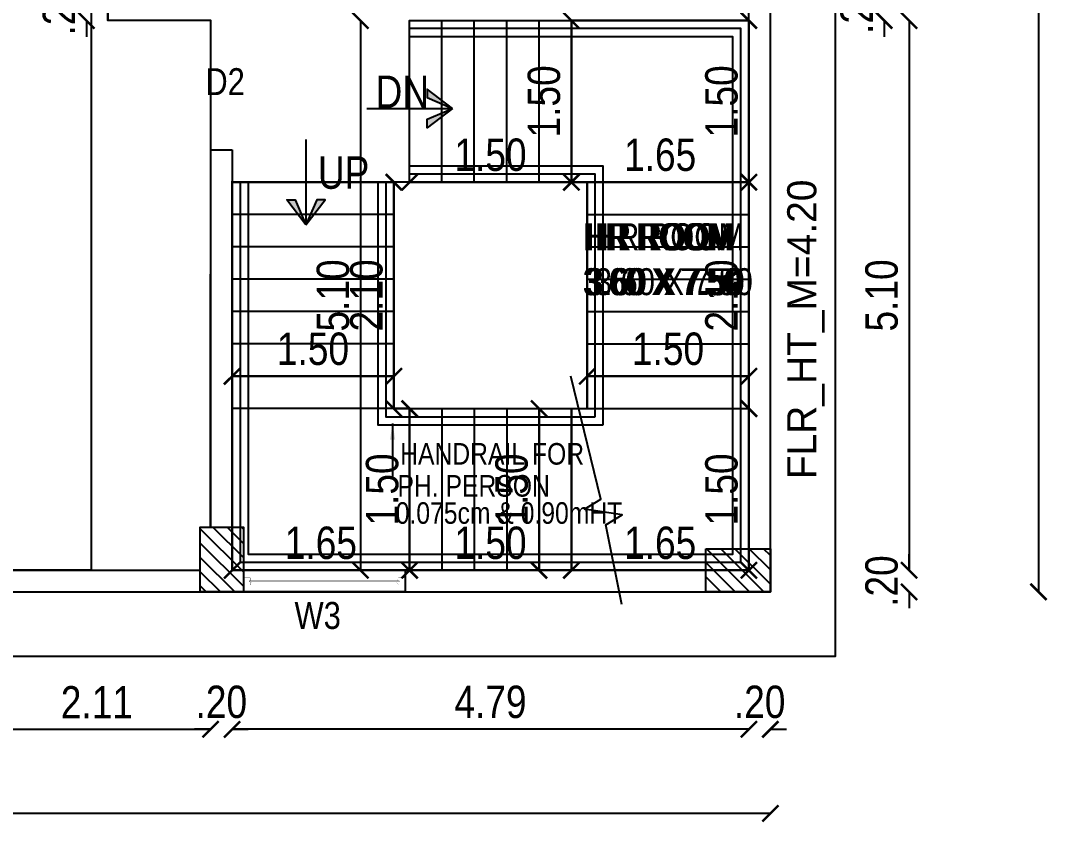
# Model space of a CAD drawing. Header units: metres. Extents: x 385023 to 385532, y 1408468 to 1408621.
# Drawn here: x 385383.45 to 385392.98, y 1408560.22 to 1408567.66 of the extents above; entities that cross this region are included whole.
import ezdxf
from ezdxf.enums import TextEntityAlignment as Align

# ---------------------------------------------------------------- set-up
doc = ezdxf.new("R2010")
doc.units = ezdxf.units.M
doc.header["$MEASUREMENT"] = 0
for name, color, linetype in [('0 @ 1 (2)', 7, 'Continuous'), ('BLK_1_FLR_1_AC_ROOM_2', 7, 'Continuous'), ('BLK_1_FLR_1_BLT_UP_AREA', 7, 'Continuous'), ('BLK_1_FLR_1_CARPET_AREA', 7, 'Continuous'), ('BLK_1_FLR_1_STAIR_3', 7, 'Continuous'), ('BLK_1_FLR_1_STAIR_3_FLIGHT_1', 7, 'Continuous'), ('BLK_1_FLR_1_STAIR_3_FLIGHT_2', 7, 'Continuous'), ('BLK_1_FLR_1_STAIR_3_FLIGHT_3', 7, 'Continuous'), ('BLK_1_FLR_1_STAIR_3_FLIGHT_4', 7, 'Continuous'), ('BLK_1_FLR_1_STAIR_3_LANDING_1', 7, 'Continuous'), ('BLK_1_FLR_1_STAIR_3_LANDING_2', 7, 'Continuous'), ('BLK_1_FLR_1_STAIR_3_LANDING_3', 7, 'Continuous'), ('S-COLUMN', 6, 'Continuous'), ('S-COLUMN HATCH', 8, 'Continuous')]:
    doc.layers.add(name, color=color, linetype=linetype)
doc.layers.add('BLK_1_FLR_1_ROOF_AREA', color=7, linetype='Continuous', lineweight=25)
doc.styles.add('CEN-GOT', font='ARIALN.TTF')
doc.styles.add('DE', font='romai___.ttf', dxfattribs={"height": 1.75})
doc.styles.add('RIA-AP', font='ARIALN.TTF')
doc.dimstyles.new('RIA-AP', dxfattribs={"dimtxt": 0.3, "dimasz": 0.15, "dimexe": 0, "dimexo": 1, "dimgap": 0.1, "dimtad": 1, "dimzin": 4, "dimdsep": 46, "dimtxsty": 'RIA-AP', "dimblk": 'ARCHTICK', "dimcen": 0.09, "dimse1": 1, "dimse2": 1, "dimclrd": 8, "dimclre": 8, "dimclrt": 4, "dimazin": 0, "dimtfac": 1, "dimtix": 1, "dimtofl": 0, "dimtmove": 2, "dimatfit": 3, "dimfxl": 0, "dimtolj": 1, "dimtzin": 0, "dimarcsym": 0})
pattern_1 = [(135, (375052.11474, 1409514.67969), (-0.06629126074, -0.06629126074), [])]

# ---------------------------------------------------------------- blocks, each defined once
blk = doc.blocks.new('grid')
at = {"layer": 'S-COLUMN HATCH'}
h = blk.add_hatch(dxfattribs=at)
h.set_pattern_fill('ANSI31', color=256, scale=0.75, angle=90, style=0)
h.set_pattern_definition(pattern_1)
h.paths.add_polyline_path([(391823.7657, 1408532.2535), (391823.7657, 1408531.6535), (391824.1657, 1408531.6535), (391824.1657, 1408532.2535)])
h = blk.add_hatch(dxfattribs=at)
h.set_pattern_fill('ANSI31', color=256, scale=0.75, angle=90, style=0)
h.set_pattern_definition(pattern_1)
h.paths.add_polyline_path([(391828.4529, 1408532.0535), (391828.4529, 1408531.6535), (391829.0529, 1408531.6535), (391829.0529, 1408532.0535)])
at = {"layer": 'S-COLUMN', "ltscale": 5}
for points in [[(391823.7657, 1408532.2535), (391824.1657, 1408532.2535), (391824.1657, 1408531.6535), (391823.7657, 1408531.6535)], [(391828.4529, 1408532.0535), (391829.0529, 1408532.0535), (391829.0529, 1408531.6535), (391828.4529, 1408531.6535)]]:
    blk.add_lwpolyline(points, close=True, dxfattribs=at)
blk = doc.blocks.new('A$C5708106A')
at = {"lineweight": -2}
h = blk.add_hatch(color=256, dxfattribs=at)
h.dxf.hatch_style = 1
h.paths.add_polyline_path([(-0.4565, 0.1007), (-0.4565, 0.1787), (-0.6905, 0)])
h.paths.add_polyline_path([(-0.6905, 0), (-0.4565, -0.1787), (-0.4565, -0.1007)])
for points in [[(-0.6905, 0), (-0.4565, 0.1787), (-0.4565, 0.1007), (-0.6905, 0)], [(0.102, 0), (-0.6905, 0)], [(-0.6905, 0), (-0.4565, -0.1787), (-0.4565, -0.1007), (-0.6905, 0)]]:
    blk.add_lwpolyline(points, dxfattribs=at)
blk = doc.blocks.new('_ArchTick')
at = {"color": 0, "linetype": 'ByBlock', "const_width": 0.15}
blk.add_lwpolyline([(-0.5, -0.5), (0.5, 0.5)], dxfattribs=at)
blk = doc.blocks.new('*D294')
at = {"color": 8, "lineweight": -2}
for p, q in [((385391.4633, 1408567.8922), (385391.4633, 1408568.0422)), ((385391.4633, 1408567.6622), (385391.4633, 1408567.5122))]:
    blk.add_line(p, q, dxfattribs=at)
at = {"layer": 'Defpoints', "color": 0}
for p in [(385390.1766, 1408567.8922), (385390.4066, 1408567.6622, -191.871), (385391.4633, 1408567.6622)]:
    blk.add_point(p, dxfattribs=at)
at = {"color": 8, "lineweight": -2, "xscale": 0.15, "yscale": 0.15, "zscale": 0.15}
for p, rotation in [((385391.4633, 1408567.8922), 270), ((385391.4633, 1408567.6622), 90)]:
    blk.add_blockref('_ArchTick', p, dxfattribs=dict(at, rotation=rotation))
at = {"color": 4, "insert": (385391.2101, 1408567.7772), "char_height": 0.3, "attachment_point": 5, "rotation": 90, "style": 'RIA-AP'}
blk.add_mtext('\\A1;.23', dxfattribs=at)
blk = doc.blocks.new('*D295')
at = {"color": 8, "lineweight": -2}
blk.add_line((385386.6061, 1408567.6622), (385386.6061, 1408562.5622), dxfattribs=at)
at = {"layer": 'Defpoints', "color": 0}
for p in [(385390.4066, 1408567.6622, -191.871), (385385.1213, 1408562.5622), (385386.6061, 1408562.5622)]:
    blk.add_point(p, dxfattribs=at)
at = {"color": 8, "lineweight": -2, "xscale": 0.15, "yscale": 0.15, "zscale": 0.15}
for p, rotation in [((385386.6061, 1408567.6622), 90), ((385386.6061, 1408562.5622), 270)]:
    blk.add_blockref('_ArchTick', p, dxfattribs=dict(at, rotation=rotation))
at = {"color": 4, "insert": (385386.353, 1408565.1122), "char_height": 0.3, "attachment_point": 5, "rotation": 90, "style": 'RIA-AP'}
blk.add_mtext('\\A1;5.10', dxfattribs=at)
blk = doc.blocks.new('*D296')
at = {"color": 8, "lineweight": -2}
for p, q in [((385391.6933, 1408562.5622), (385391.6933, 1408562.7122)), ((385391.6933, 1408562.3623), (385391.6933, 1408562.2123))]:
    blk.add_line(p, q, dxfattribs=at)
at = {"layer": 'Defpoints', "color": 0}
for p in [(385385.1213, 1408562.5622), (385390.4075, 1408562.3623), (385391.6933, 1408562.3623)]:
    blk.add_point(p, dxfattribs=at)
at = {"color": 8, "lineweight": -2, "xscale": 0.15, "yscale": 0.15, "zscale": 0.15}
for p, rotation in [((385391.6933, 1408562.5622), 270), ((385391.6933, 1408562.3623), 90)]:
    blk.add_blockref('_ArchTick', p, dxfattribs=dict(at, rotation=rotation))
at = {"color": 4, "insert": (385391.4401, 1408562.4623), "char_height": 0.3, "attachment_point": 5, "rotation": 90, "style": 'RIA-AP'}
blk.add_mtext('\\A1;.20', dxfattribs=at)
blk = doc.blocks.new('*D297')
at = {"color": 8, "lineweight": -2}
for p, q in [((385390.2085, 1408561.0873), (385390.0585, 1408561.0873)), ((385390.4075, 1408561.0873), (385390.5575, 1408561.0873))]:
    blk.add_line(p, q, dxfattribs=at)
at = {"layer": 'Defpoints', "color": 0}
for p in [(385390.2085, 1408562.5622), (385390.4075, 1408562.3623), (385390.2085, 1408561.0873)]:
    blk.add_point(p, dxfattribs=at)
at = {"color": 8, "lineweight": -2, "xscale": 0.15, "yscale": 0.15, "zscale": 0.15}
blk.add_blockref('_ArchTick', (385390.2085, 1408561.0873), dxfattribs=at)
at = {"color": 8, "lineweight": -2, "xscale": 0.15, "yscale": 0.15, "zscale": 0.15, "rotation": 180}
blk.add_blockref('_ArchTick', (385390.4075, 1408561.0873), dxfattribs=at)
at = {"color": 4, "insert": (385390.308, 1408561.3404), "char_height": 0.3, "attachment_point": 5, "style": 'RIA-AP'}
blk.add_mtext('\\A1;.20', dxfattribs=at)
blk = doc.blocks.new('*D298')
at = {"color": 8, "lineweight": -2}
blk.add_line((385390.2085, 1408561.0873), (385385.4166, 1408561.0873), dxfattribs=at)
at = {"layer": 'Defpoints', "color": 0}
for p in [(385385.4166, 1408562.9622), (385390.2085, 1408562.5622), (385385.4166, 1408561.0873)]:
    blk.add_point(p, dxfattribs=at)
at = {"color": 8, "lineweight": -2, "xscale": 0.15, "yscale": 0.15, "zscale": 0.15, "rotation": 180}
blk.add_blockref('_ArchTick', (385385.4166, 1408561.0873), dxfattribs=at)
at = {"color": 8, "lineweight": -2, "xscale": 0.15, "yscale": 0.15, "zscale": 0.15}
blk.add_blockref('_ArchTick', (385390.2085, 1408561.0873), dxfattribs=at)
at = {"color": 4, "insert": (385387.8125, 1408561.3404), "char_height": 0.3, "attachment_point": 5, "style": 'RIA-AP'}
blk.add_mtext('\\A1;4.79', dxfattribs=at)
blk = doc.blocks.new('*D299')
at = {"color": 8, "lineweight": -2}
for p, q in [((385385.2166, 1408561.0873), (385385.0666, 1408561.0873)), ((385385.4166, 1408561.0873), (385385.5666, 1408561.0873))]:
    blk.add_line(p, q, dxfattribs=at)
at = {"layer": 'Defpoints', "color": 0}
for p in [(385385.2166, 1408562.9622), (385385.4166, 1408562.9622), (385385.2166, 1408561.0873)]:
    blk.add_point(p, dxfattribs=at)
at = {"color": 8, "lineweight": -2, "xscale": 0.15, "yscale": 0.15, "zscale": 0.15}
blk.add_blockref('_ArchTick', (385385.2166, 1408561.0873), dxfattribs=at)
at = {"color": 8, "lineweight": -2, "xscale": 0.15, "yscale": 0.15, "zscale": 0.15, "rotation": 180}
blk.add_blockref('_ArchTick', (385385.4166, 1408561.0873), dxfattribs=at)
at = {"color": 4, "insert": (385385.3166, 1408561.3404), "char_height": 0.3, "attachment_point": 5, "style": 'RIA-AP'}
blk.add_mtext('\\A1;.20', dxfattribs=at)
blk = doc.blocks.new('*D403')
at = {"color": 8, "lineweight": -2}
blk.add_line((385392.8937, 1408608.7622), (385392.8937, 1408562.3623), dxfattribs=at)
at = {"layer": 'Defpoints', "color": 0}
for p in [(385390.4075, 1408608.7622), (385390.4075, 1408562.3623), (385392.8937, 1408562.3623)]:
    blk.add_point(p, dxfattribs=at)
at = {"color": 8, "lineweight": -2, "xscale": 0.15, "yscale": 0.15, "zscale": 0.15}
for p, rotation in [((385392.8937, 1408608.7622), 90), ((385392.8937, 1408562.3623), 270)]:
    blk.add_blockref('_ArchTick', p, dxfattribs=dict(at, rotation=rotation))
at = {"color": 4, "insert": (385392.6405, 1408585.5623), "char_height": 0.3, "attachment_point": 5, "rotation": 90, "style": 'RIA-AP'}
blk.add_mtext('\\A1;46.40', dxfattribs=at)
blk = doc.blocks.new('*D404')
at = {"color": 8, "lineweight": -2}
blk.add_line((385390.4075, 1408560.3062), (385310.9085, 1408560.3062), dxfattribs=at)
at = {"layer": 'Defpoints', "color": 0}
for p in [(385310.9085, 1408562.3623), (385390.4075, 1408562.3623), (385310.9085, 1408560.3062)]:
    blk.add_point(p, dxfattribs=at)
at = {"color": 8, "lineweight": -2, "xscale": 0.15, "yscale": 0.15, "zscale": 0.15, "rotation": 180}
blk.add_blockref('_ArchTick', (385310.9085, 1408560.3062), dxfattribs=at)
at = {"color": 8, "lineweight": -2, "xscale": 0.15, "yscale": 0.15, "zscale": 0.15}
blk.add_blockref('_ArchTick', (385390.4075, 1408560.3062), dxfattribs=at)
at = {"color": 4, "insert": (385350.658, 1408560.5594), "char_height": 0.3, "attachment_point": 5, "style": 'RIA-AP'}
blk.add_mtext('\\A1;79.50', dxfattribs=at)
blk = doc.blocks.new('*D486')
at = {"color": 8, "lineweight": -2}
blk.add_line((385383.1088, 1408561.0873), (385385.2166, 1408561.0873), dxfattribs=at)
at = {"layer": 'Defpoints', "color": 0}
for p in [(385383.1088, 1408562.9622), (385385.2166, 1408562.5622), (385385.2166, 1408561.0873)]:
    blk.add_point(p, dxfattribs=at)
at = {"color": 8, "lineweight": -2, "xscale": 0.15, "yscale": 0.15, "zscale": 0.15, "rotation": 180}
blk.add_blockref('_ArchTick', (385383.1088, 1408561.0873), dxfattribs=at)
at = {"color": 8, "lineweight": -2, "xscale": 0.15, "yscale": 0.15, "zscale": 0.15}
blk.add_blockref('_ArchTick', (385385.2166, 1408561.0873), dxfattribs=at)
at = {"color": 4, "insert": (385384.1627, 1408561.3379), "char_height": 0.3, "attachment_point": 5, "style": 'RIA-AP'}
blk.add_mtext('\\A1;2.11', dxfattribs=at)
blk = doc.blocks.new('*D503')
at = {"color": 8, "lineweight": -2}
for p, q in [((385384.0663, 1408567.8622), (385384.0663, 1408568.0122)), ((385384.0663, 1408567.6622), (385384.0663, 1408567.5122))]:
    blk.add_line(p, q, dxfattribs=at)
at = {"layer": 'Defpoints', "color": 0}
for p in [(385384.4657, 1408567.8622), (385384.0663, 1408567.6622), (385384.2657, 1408567.6622)]:
    blk.add_point(p, dxfattribs=at)
at = {"color": 8, "lineweight": -2, "xscale": 0.15, "yscale": 0.15, "zscale": 0.15}
for p, rotation in [((385384.0663, 1408567.8622), 270), ((385384.0663, 1408567.6622), 90)]:
    blk.add_blockref('_ArchTick', p, dxfattribs=dict(at, rotation=rotation))
at = {"color": 4, "insert": (385383.8131, 1408567.7622), "char_height": 0.3, "attachment_point": 5, "rotation": 90, "style": 'RIA-AP'}
blk.add_mtext('\\A1;.20', dxfattribs=at)
blk = doc.blocks.new('*D514')
at = {"color": 8, "lineweight": -2}
blk.add_line((385391.6933, 1408567.6622), (385391.6933, 1408562.5622), dxfattribs=at)
at = {"layer": 'Defpoints', "color": 0}
for p in [(385390.4066, 1408567.6622, -191.871), (385390.2085, 1408562.5622), (385391.6933, 1408562.5622)]:
    blk.add_point(p, dxfattribs=at)
at = {"color": 8, "lineweight": -2, "xscale": 0.15, "yscale": 0.15, "zscale": 0.15}
for p, rotation in [((385391.6933, 1408567.6622), 90), ((385391.6933, 1408562.5622), 270)]:
    blk.add_blockref('_ArchTick', p, dxfattribs=dict(at, rotation=rotation))
at = {"color": 4, "insert": (385391.4401, 1408565.1122), "char_height": 0.3, "attachment_point": 5, "rotation": 90, "style": 'RIA-AP'}
blk.add_mtext('\\A1;5.10', dxfattribs=at)
blk = doc.blocks.new('*D731')
at = {"layer": 'BLK_1_FLR_1_STAIR_3_FLIGHT_1', "color": 8, "lineweight": -2}
blk.add_line((385386.9166, 1408564.0622), (385386.9166, 1408566.1622), dxfattribs=at)
at = {"layer": 'Defpoints', "color": 0}
for p in [(385385.4166, 1408566.1622), (385386.9166, 1408566.1622), (385385.4166, 1408564.0622)]:
    blk.add_point(p, dxfattribs=at)
at = {"layer": 'BLK_1_FLR_1_STAIR_3_FLIGHT_1', "color": 8, "lineweight": -2, "xscale": 0.15, "yscale": 0.15, "zscale": 0.15}
for p, rotation in [((385386.9166, 1408566.1622), 90), ((385386.9166, 1408564.0622), 270)]:
    blk.add_blockref('_ArchTick', p, dxfattribs=dict(at, rotation=rotation))
at = {"layer": 'BLK_1_FLR_1_STAIR_3_FLIGHT_1', "color": 0, "insert": (385386.6634, 1408565.1122), "char_height": 0.3, "attachment_point": 5, "rotation": 90, "style": 'RIA-AP'}
blk.add_mtext('\\A1;2.10', dxfattribs=at)
blk = doc.blocks.new('*D716')
at = {"layer": 'BLK_1_FLR_1_STAIR_3_FLIGHT_1', "color": 8, "lineweight": -2}
blk.add_line((385385.4166, 1408564.3622), (385386.9166, 1408564.3622), dxfattribs=at)
at = {"layer": 'Defpoints', "color": 0}
for p in [(385385.4166, 1408564.3622), (385386.9166, 1408564.3622), (385386.9166, 1408564.3622)]:
    blk.add_point(p, dxfattribs=at)
at = {"layer": 'BLK_1_FLR_1_STAIR_3_FLIGHT_1', "color": 8, "lineweight": -2, "xscale": 0.15, "yscale": 0.15, "zscale": 0.15, "rotation": 180}
blk.add_blockref('_ArchTick', (385385.4166, 1408564.3622), dxfattribs=at)
at = {"layer": 'BLK_1_FLR_1_STAIR_3_FLIGHT_1', "color": 8, "lineweight": -2, "xscale": 0.15, "yscale": 0.15, "zscale": 0.15}
blk.add_blockref('_ArchTick', (385386.9166, 1408564.3622), dxfattribs=at)
at = {"layer": 'BLK_1_FLR_1_STAIR_3_FLIGHT_1', "color": 0, "insert": (385386.1666, 1408564.6154), "char_height": 0.3, "attachment_point": 5, "style": 'RIA-AP'}
blk.add_mtext('\\A1;1.50', dxfattribs=at)
blk = doc.blocks.new('*D732')
at = {"layer": 'BLK_1_FLR_1_STAIR_3_LANDING_1', "color": 8, "lineweight": -2}
blk.add_line((385387.0625, 1408562.5622), (385387.0625, 1408564.0622), dxfattribs=at)
at = {"layer": 'Defpoints', "color": 0}
for p in [(385385.4166, 1408564.0622), (385387.0625, 1408564.0622), (385385.4166, 1408562.5622)]:
    blk.add_point(p, dxfattribs=at)
at = {"layer": 'BLK_1_FLR_1_STAIR_3_LANDING_1', "color": 8, "lineweight": -2, "xscale": 0.15, "yscale": 0.15, "zscale": 0.15}
for p, rotation in [((385387.0625, 1408564.0622), 90), ((385387.0625, 1408562.5622), 270)]:
    blk.add_blockref('_ArchTick', p, dxfattribs=dict(at, rotation=rotation))
at = {"layer": 'BLK_1_FLR_1_STAIR_3_LANDING_1', "color": 0, "insert": (385386.8094, 1408563.3122), "char_height": 0.3, "attachment_point": 5, "rotation": 90, "style": 'RIA-AP'}
blk.add_mtext('\\A1;1.50', dxfattribs=at)
blk = doc.blocks.new('*D733')
at = {"layer": 'BLK_1_FLR_1_STAIR_3_LANDING_1', "color": 8, "lineweight": -2}
blk.add_line((385385.4166, 1408562.5622), (385387.0625, 1408562.5622), dxfattribs=at)
at = {"layer": 'Defpoints', "color": 0}
for p in [(385385.4166, 1408562.5622), (385387.0625, 1408562.5622), (385387.0625, 1408562.5622)]:
    blk.add_point(p, dxfattribs=at)
at = {"layer": 'BLK_1_FLR_1_STAIR_3_LANDING_1', "color": 8, "lineweight": -2, "xscale": 0.15, "yscale": 0.15, "zscale": 0.15, "rotation": 180}
blk.add_blockref('_ArchTick', (385385.4166, 1408562.5622), dxfattribs=at)
at = {"layer": 'BLK_1_FLR_1_STAIR_3_LANDING_1', "color": 8, "lineweight": -2, "xscale": 0.15, "yscale": 0.15, "zscale": 0.15}
blk.add_blockref('_ArchTick', (385387.0625, 1408562.5622), dxfattribs=at)
at = {"layer": 'BLK_1_FLR_1_STAIR_3_LANDING_1', "color": 0, "insert": (385386.2396, 1408562.8154), "char_height": 0.3, "attachment_point": 5, "style": 'RIA-AP'}
blk.add_mtext('\\A1;1.65', dxfattribs=at)
blk = doc.blocks.new('*D734')
at = {"layer": 'BLK_1_FLR_1_STAIR_3_FLIGHT_2', "color": 8, "lineweight": -2}
blk.add_line((385388.5625, 1408562.5622), (385387.0625, 1408562.5622), dxfattribs=at)
at = {"layer": 'Defpoints', "color": 0}
for p in [(385387.0625, 1408564.0622), (385388.5625, 1408564.0622), (385387.0625, 1408562.5622)]:
    blk.add_point(p, dxfattribs=at)
at = {"layer": 'BLK_1_FLR_1_STAIR_3_FLIGHT_2', "color": 8, "lineweight": -2, "xscale": 0.15, "yscale": 0.15, "zscale": 0.15, "rotation": 180}
blk.add_blockref('_ArchTick', (385387.0625, 1408562.5622), dxfattribs=at)
at = {"layer": 'BLK_1_FLR_1_STAIR_3_FLIGHT_2', "color": 8, "lineweight": -2, "xscale": 0.15, "yscale": 0.15, "zscale": 0.15}
blk.add_blockref('_ArchTick', (385388.5625, 1408562.5622), dxfattribs=at)
at = {"layer": 'BLK_1_FLR_1_STAIR_3_FLIGHT_2', "color": 0, "insert": (385387.8125, 1408562.8154), "char_height": 0.3, "attachment_point": 5, "style": 'RIA-AP'}
blk.add_mtext('\\A1;1.50', dxfattribs=at)
blk = doc.blocks.new('*D717')
at = {"layer": 'BLK_1_FLR_1_STAIR_3_FLIGHT_2', "color": 8, "lineweight": -2}
blk.add_line((385388.2625, 1408562.5622), (385388.2625, 1408564.0622), dxfattribs=at)
at = {"layer": 'Defpoints', "color": 0}
for p in [(385388.2625, 1408564.0622), (385388.2625, 1408564.0622), (385388.2625, 1408562.5622)]:
    blk.add_point(p, dxfattribs=at)
at = {"layer": 'BLK_1_FLR_1_STAIR_3_FLIGHT_2', "color": 8, "lineweight": -2, "xscale": 0.15, "yscale": 0.15, "zscale": 0.15}
for p, rotation in [((385388.2625, 1408564.0622), 90), ((385388.2625, 1408562.5622), 270)]:
    blk.add_blockref('_ArchTick', p, dxfattribs=dict(at, rotation=rotation))
at = {"layer": 'BLK_1_FLR_1_STAIR_3_FLIGHT_2', "color": 0, "insert": (385388.0094, 1408563.3122), "char_height": 0.3, "attachment_point": 5, "rotation": 90, "style": 'RIA-AP'}
blk.add_mtext('\\A1;1.50', dxfattribs=at)
blk = doc.blocks.new('*D735')
at = {"layer": 'BLK_1_FLR_1_STAIR_3_LANDING_2', "color": 8, "lineweight": -2}
blk.add_line((385390.2085, 1408562.5622), (385388.5625, 1408562.5622), dxfattribs=at)
at = {"layer": 'Defpoints', "color": 0}
for p in [(385388.5625, 1408562.5622), (385388.5625, 1408562.5622), (385390.2085, 1408562.5622)]:
    blk.add_point(p, dxfattribs=at)
at = {"layer": 'BLK_1_FLR_1_STAIR_3_LANDING_2', "color": 8, "lineweight": -2, "xscale": 0.15, "yscale": 0.15, "zscale": 0.15, "rotation": 180}
blk.add_blockref('_ArchTick', (385388.5625, 1408562.5622), dxfattribs=at)
at = {"layer": 'BLK_1_FLR_1_STAIR_3_LANDING_2', "color": 8, "lineweight": -2, "xscale": 0.15, "yscale": 0.15, "zscale": 0.15}
blk.add_blockref('_ArchTick', (385390.2085, 1408562.5622), dxfattribs=at)
at = {"layer": 'BLK_1_FLR_1_STAIR_3_LANDING_2', "color": 0, "insert": (385389.3855, 1408562.8154), "char_height": 0.3, "attachment_point": 5, "style": 'RIA-AP'}
blk.add_mtext('\\A1;1.65', dxfattribs=at)
blk = doc.blocks.new('*D736')
at = {"layer": 'BLK_1_FLR_1_STAIR_3_LANDING_2', "color": 8, "lineweight": -2}
blk.add_line((385390.2085, 1408562.5622), (385390.2085, 1408564.0622), dxfattribs=at)
at = {"layer": 'Defpoints', "color": 0}
for p in [(385390.2085, 1408564.0622), (385390.2085, 1408564.0622), (385390.2085, 1408562.5622)]:
    blk.add_point(p, dxfattribs=at)
at = {"layer": 'BLK_1_FLR_1_STAIR_3_LANDING_2', "color": 8, "lineweight": -2, "xscale": 0.15, "yscale": 0.15, "zscale": 0.15}
for p, rotation in [((385390.2085, 1408564.0622), 90), ((385390.2085, 1408562.5622), 270)]:
    blk.add_blockref('_ArchTick', p, dxfattribs=dict(at, rotation=rotation))
at = {"layer": 'BLK_1_FLR_1_STAIR_3_LANDING_2', "color": 0, "insert": (385389.9553, 1408563.3122), "char_height": 0.3, "attachment_point": 5, "rotation": 90, "style": 'RIA-AP'}
blk.add_mtext('\\A1;1.50', dxfattribs=at)
blk = doc.blocks.new('*D718')
at = {"layer": 'BLK_1_FLR_1_STAIR_3_FLIGHT_3', "color": 8, "lineweight": -2}
blk.add_line((385390.2085, 1408564.3622), (385388.7085, 1408564.3622), dxfattribs=at)
at = {"layer": 'Defpoints', "color": 0}
for p in [(385388.7085, 1408564.3622), (385388.7085, 1408564.3622), (385390.2085, 1408564.3622)]:
    blk.add_point(p, dxfattribs=at)
at = {"layer": 'BLK_1_FLR_1_STAIR_3_FLIGHT_3', "color": 8, "lineweight": -2, "xscale": 0.15, "yscale": 0.15, "zscale": 0.15, "rotation": 180}
blk.add_blockref('_ArchTick', (385388.7085, 1408564.3622), dxfattribs=at)
at = {"layer": 'BLK_1_FLR_1_STAIR_3_FLIGHT_3', "color": 8, "lineweight": -2, "xscale": 0.15, "yscale": 0.15, "zscale": 0.15}
blk.add_blockref('_ArchTick', (385390.2085, 1408564.3622), dxfattribs=at)
at = {"layer": 'BLK_1_FLR_1_STAIR_3_FLIGHT_3', "color": 0, "insert": (385389.4585, 1408564.6154), "char_height": 0.3, "attachment_point": 5, "style": 'RIA-AP'}
blk.add_mtext('\\A1;1.50', dxfattribs=at)
blk = doc.blocks.new('*D737')
at = {"layer": 'BLK_1_FLR_1_STAIR_3_FLIGHT_3', "color": 8, "lineweight": -2}
blk.add_line((385390.2085, 1408564.0622), (385390.2085, 1408566.1622), dxfattribs=at)
at = {"layer": 'Defpoints', "color": 0}
for p in [(385390.2085, 1408566.1622), (385390.2085, 1408566.1622), (385390.2085, 1408564.0622)]:
    blk.add_point(p, dxfattribs=at)
at = {"layer": 'BLK_1_FLR_1_STAIR_3_FLIGHT_3', "color": 8, "lineweight": -2, "xscale": 0.15, "yscale": 0.15, "zscale": 0.15}
for p, rotation in [((385390.2085, 1408566.1622), 90), ((385390.2085, 1408564.0622), 270)]:
    blk.add_blockref('_ArchTick', p, dxfattribs=dict(at, rotation=rotation))
at = {"layer": 'BLK_1_FLR_1_STAIR_3_FLIGHT_3', "color": 0, "insert": (385389.9553, 1408565.1122), "char_height": 0.3, "attachment_point": 5, "rotation": 90, "style": 'RIA-AP'}
blk.add_mtext('\\A1;2.10', dxfattribs=at)
blk = doc.blocks.new('*D738')
at = {"layer": 'BLK_1_FLR_1_STAIR_3_LANDING_3', "color": 8, "lineweight": -2}
blk.add_line((385390.2085, 1408566.1622), (385388.5625, 1408566.1622), dxfattribs=at)
at = {"layer": 'Defpoints', "color": 0}
for p in [(385388.5625, 1408566.1622), (385388.5625, 1408566.1622), (385390.2085, 1408566.1622)]:
    blk.add_point(p, dxfattribs=at)
at = {"layer": 'BLK_1_FLR_1_STAIR_3_LANDING_3', "color": 8, "lineweight": -2, "xscale": 0.15, "yscale": 0.15, "zscale": 0.15, "rotation": 180}
blk.add_blockref('_ArchTick', (385388.5625, 1408566.1622), dxfattribs=at)
at = {"layer": 'BLK_1_FLR_1_STAIR_3_LANDING_3', "color": 8, "lineweight": -2, "xscale": 0.15, "yscale": 0.15, "zscale": 0.15}
blk.add_blockref('_ArchTick', (385390.2085, 1408566.1622), dxfattribs=at)
at = {"layer": 'BLK_1_FLR_1_STAIR_3_LANDING_3', "color": 0, "insert": (385389.3855, 1408566.4154), "char_height": 0.3, "attachment_point": 5, "style": 'RIA-AP'}
blk.add_mtext('\\A1;1.65', dxfattribs=at)
blk = doc.blocks.new('*D739')
at = {"layer": 'BLK_1_FLR_1_STAIR_3_LANDING_3', "color": 8, "lineweight": -2}
blk.add_line((385390.2085, 1408567.6622), (385390.2085, 1408566.1622), dxfattribs=at)
at = {"layer": 'Defpoints', "color": 0}
for p in [(385390.2085, 1408567.6622), (385390.2085, 1408566.1622), (385390.2085, 1408566.1622)]:
    blk.add_point(p, dxfattribs=at)
at = {"layer": 'BLK_1_FLR_1_STAIR_3_LANDING_3', "color": 8, "lineweight": -2, "xscale": 0.15, "yscale": 0.15, "zscale": 0.15}
for p, rotation in [((385390.2085, 1408567.6622), 90), ((385390.2085, 1408566.1622), 270)]:
    blk.add_blockref('_ArchTick', p, dxfattribs=dict(at, rotation=rotation))
at = {"layer": 'BLK_1_FLR_1_STAIR_3_LANDING_3', "color": 0, "insert": (385389.9553, 1408566.9122), "char_height": 0.3, "attachment_point": 5, "rotation": 90, "style": 'RIA-AP'}
blk.add_mtext('\\A1;1.50', dxfattribs=at)
blk = doc.blocks.new('*D740')
at = {"layer": 'BLK_1_FLR_1_STAIR_3_FLIGHT_4', "color": 8, "lineweight": -2}
blk.add_line((385387.0625, 1408566.1622), (385388.5625, 1408566.1622), dxfattribs=at)
at = {"layer": 'Defpoints', "color": 0}
for p in [(385387.0625, 1408566.1622), (385388.5625, 1408566.1622), (385388.5625, 1408566.1622)]:
    blk.add_point(p, dxfattribs=at)
at = {"layer": 'BLK_1_FLR_1_STAIR_3_FLIGHT_4', "color": 8, "lineweight": -2, "xscale": 0.15, "yscale": 0.15, "zscale": 0.15, "rotation": 180}
blk.add_blockref('_ArchTick', (385387.0625, 1408566.1622), dxfattribs=at)
at = {"layer": 'BLK_1_FLR_1_STAIR_3_FLIGHT_4', "color": 8, "lineweight": -2, "xscale": 0.15, "yscale": 0.15, "zscale": 0.15}
blk.add_blockref('_ArchTick', (385388.5625, 1408566.1622), dxfattribs=at)
at = {"layer": 'BLK_1_FLR_1_STAIR_3_FLIGHT_4', "color": 0, "insert": (385387.8125, 1408566.4154), "char_height": 0.3, "attachment_point": 5, "style": 'RIA-AP'}
blk.add_mtext('\\A1;1.50', dxfattribs=at)
blk = doc.blocks.new('*D741')
at = {"layer": 'BLK_1_FLR_1_STAIR_3_FLIGHT_4', "color": 8, "lineweight": -2}
blk.add_line((385388.5625, 1408567.6622), (385388.5625, 1408566.1622), dxfattribs=at)
at = {"layer": 'Defpoints', "color": 0}
for p in [(385388.2625, 1408567.6622), (385388.2625, 1408566.1622), (385388.5625, 1408566.1622)]:
    blk.add_point(p, dxfattribs=at)
at = {"layer": 'BLK_1_FLR_1_STAIR_3_FLIGHT_4', "color": 8, "lineweight": -2, "xscale": 0.15, "yscale": 0.15, "zscale": 0.15}
for p, rotation in [((385388.5625, 1408567.6622), 90), ((385388.5625, 1408566.1622), 270)]:
    blk.add_blockref('_ArchTick', p, dxfattribs=dict(at, rotation=rotation))
at = {"layer": 'BLK_1_FLR_1_STAIR_3_FLIGHT_4', "color": 0, "insert": (385388.3094, 1408566.9122), "char_height": 0.3, "attachment_point": 5, "rotation": 90, "style": 'RIA-AP'}
blk.add_mtext('\\A1;1.50', dxfattribs=at)

msp = doc.modelspace()

# ---------------------------------------------------------------- linework, layer by layer
for p, q in [((385384.2656, 1408568.0122, 0.0252), (385384.2657, 1408567.6622, 0.0252)), ((385385.2157, 1408567.6622, 0.0252), (385384.2657, 1408567.6622, 0.0252)), ((385387.0625, 1408566.1622, 0.0252), (385387.0625, 1408567.6622, 0.0252)), ((385387.3625, 1408566.1622, 0.0252), (385387.3625, 1408567.6622, 0.0252)), ((385387.6625, 1408566.1622, 0.0252), (385387.6625, 1408567.6622, 0.0252)), ((385387.9625, 1408566.1622, 0.0252), (385387.9625, 1408567.6622, 0.0252)), ((385388.2625, 1408566.1622, 0.0252), (385388.2625, 1408567.6622, 0.0252)), ((385388.5625, 1408566.1622, 0.0252), (385388.5625, 1408567.6622, 0.0252)), ((385385.2166, 1408566.4622, 0.0252), (385385.4166, 1408566.4622, 0.0252)), ((385385.4166, 1408566.4622, 0.0252), (385385.4166, 1408562.9622, 0.0252)), ((385386.9166, 1408566.1622, 0.0252), (385385.4166, 1408566.1622, 0.0252)), ((385388.7085, 1408566.1622, 0.0252), (385390.2085, 1408566.1622, 0.0252)), ((385386.9166, 1408565.8622, 0.0252), (385385.4166, 1408565.8622, 0.0252)), ((385388.7085, 1408565.8622, 0.0252), (385390.2085, 1408565.8622, 0.0252)), ((385386.9166, 1408565.5622, 0.0252), (385385.4166, 1408565.5622, 0.0252)), ((385388.7085, 1408565.5622, 0.0252), (385390.2085, 1408565.5622, 0.0252)), ((385386.9166, 1408565.2622, 0.0252), (385385.4166, 1408565.2622, 0.0252)), ((385388.7085, 1408565.2622, 0.0252), (385390.2085, 1408565.2622, 0.0252)), ((385386.9166, 1408564.9622, 0.0252), (385385.4166, 1408564.9622, 0.0252)), ((385388.7085, 1408564.9622, 0.0252), (385390.2085, 1408564.9622, 0.0252)), ((385386.9166, 1408564.6622, 0.0252), (385385.4166, 1408564.6622, 0.0252)), ((385388.7085, 1408564.6622, 0.0252), (385390.2085, 1408564.6622, 0.0252)), ((385386.9166, 1408564.3622, 0.0252), (385385.4166, 1408564.3622, 0.0252)), ((385388.7085, 1408564.3622, 0.0252), (385390.2085, 1408564.3622, 0.0252)), ((385386.9166, 1408564.0622, 0.0252), (385385.4166, 1408564.0622, 0.0252)), ((385387.0625, 1408564.0622, 0.0252), (385387.0625, 1408562.5622, 0.0252)), ((385387.3625, 1408564.0622, 0.0252), (385387.3625, 1408562.5622, 0.0252)), ((385387.6625, 1408564.0622, 0.0252), (385387.6625, 1408562.5622, 0.0252)), ((385387.9625, 1408564.0622, 0.0252), (385387.9625, 1408562.5622, 0.0252)), ((385388.2625, 1408564.0622, 0.0252), (385388.2625, 1408562.5622, 0.0252)), ((385388.5625, 1408564.0622, 0.0252), (385388.5625, 1408562.5622, 0.0252)), ((385388.7085, 1408564.0622, 0.0252), (385390.2085, 1408564.0622, 0.0252)), ((385385.5213, 1408562.5622, 0.0252), (385385.5213, 1408562.3622, 0.0252)), ((385387.0213, 1408562.5622, 0.0252), (385387.0213, 1408562.3622, 0.0252))]:
    msp.add_line(p, q)
at = {"linetype": 'ByBlock'}
for p, q in [((385385.5213, 1408562.5622, 0.0252), (385387.0213, 1408562.5622, 0.0252)), ((385387.0213, 1408562.3622, 0.0252), (385385.5213, 1408562.3622, 0.0252))]:
    msp.add_line(p, q, dxfattribs=at)
at = {"color": 2, "ltscale": 0.2, "elevation": 0.0252}
msp.add_lwpolyline([(385310.3075, 1408609.3623), (385391.0075, 1408609.3623), (385391.0075, 1408561.7623), (385310.3075, 1408561.7623)], close=True, dxfattribs=at)
at = {"elevation": 0.0252}
msp.add_lwpolyline([(385310.9085, 1408562.3623), (385390.4075, 1408562.3623), (385390.4075, 1408608.7622), (385310.9085, 1408608.7622)], close=True, dxfattribs=at)
for points in [[(385385.626, 1408562.5622), (385390.2085, 1408562.5622), (385390.2085, 1408599.9368)], [(385388.9566, 1408562.6372), (385390.1335, 1408562.6372), (385390.1335, 1408567.5872), (385387.0625, 1408567.5872)], [(385388.9371, 1408562.7122), (385390.0585, 1408562.7122), (385390.0585, 1408567.5122), (385387.0625, 1408567.5122)], [(385385.2166, 1408566.4622), (385385.2166, 1408562.9622)], [(385385.4166, 1408566.4622), (385385.4166, 1408562.9622)], [(385388.8585, 1408563.9122), (385388.8585, 1408566.3122), (385387.0625, 1408566.3122)], [(385388.7835, 1408563.9872), (385388.7835, 1408566.2372), (385387.0625, 1408566.2372)], [(385385.4916, 1408566.1622), (385385.4916, 1408562.6372), (385388.9522, 1408562.6372)], [(385385.5666, 1408566.1622), (385385.5666, 1408562.7122), (385388.9371, 1408562.7122)], [(385386.7666, 1408566.1622), (385386.7666, 1408563.9122), (385388.8585, 1408563.9122)], [(385386.8416, 1408566.1622), (385386.8416, 1408563.9872), (385388.7835, 1408563.9872)], [(385388.7085, 1408564.0622), (385388.7085, 1408566.1622), (385386.9166, 1408566.1622)], [(385386.9166, 1408566.1622), (385386.9166, 1408564.0622), (385388.7085, 1408564.0622)], [(385335.866, 1408562.5622), (385385.1213, 1408562.5622)]]:
    msp.add_lwpolyline(points, dxfattribs=at)
at = {"linetype": 'Continuous', "elevation": 0.0252}
msp.add_lwpolyline([(385389.0311, 1408562.2454), (385388.882, 1408562.9857), (385389.0319, 1408563.0768), (385388.685, 1408563.1298), (385388.8349, 1408563.221), (385388.5579, 1408564.3622)], dxfattribs=at)
at = {"elevation": 127.896}
for points, const_width in [([(385385.5843, 1408562.4646), (385385.5843, 1408562.4917), (385385.5213, 1408562.4917), (385385.5213, 1408562.4287), (385385.5843, 1408562.4287), (385385.5843, 1408562.4546)], 0.002), ([(385385.5843, 1408562.4911), (385385.5993, 1408562.4646), (385385.5843, 1408562.4646), (385385.5843, 1408562.4911)], 0.001), ([(385385.5993, 1408562.4546), (385385.5843, 1408562.4546), (385385.5843, 1408562.4281), (385385.5993, 1408562.4546)], 0.001), ([(385386.9583, 1408562.4911), (385386.9433, 1408562.4646), (385386.9583, 1408562.4646), (385386.9583, 1408562.4911)], 0.001), ([(385386.9433, 1408562.4546), (385386.9583, 1408562.4546), (385386.9583, 1408562.4281), (385386.9433, 1408562.4546)], 0.001), ([(385386.9583, 1408562.4646), (385386.9583, 1408562.4917), (385387.0213, 1408562.4917), (385387.0213, 1408562.4287), (385386.9583, 1408562.4287), (385386.9583, 1408562.4546)], 0.002)]:
    msp.add_lwpolyline(points, dxfattribs=dict(at, const_width=const_width))
at = {"color": 4, "const_width": 0.002, "elevation": 0.0252}
msp.add_lwpolyline([(385386.9655, 1408562.4646), (385385.5749, 1408562.4646), (385385.5749, 1408562.4546), (385386.9655, 1408562.4546)], close=True, dxfattribs=at)
at = {"layer": 'BLK_1_FLR_1_AC_ROOM_2', "color": 2, "elevation": 0.0252}
msp.add_lwpolyline([(385375.999, 1408608.5622), (385385.2385, 1408608.5622), (385385.2385, 1408605.5522), (385390.2089, 1408605.5522), (385390.2085, 1408592.9341), (385384.1094, 1408592.9341), (385384.1094, 1408562.5622), (385366.029, 1408562.5622), (385366.029, 1408598.7368), (385375.999, 1408598.7368)], close=True, dxfattribs=at)
at = {"layer": 'BLK_1_FLR_1_BLT_UP_AREA', "color": 13, "elevation": 0.0252}
msp.add_lwpolyline([(385310.9085, 1408562.3622), (385390.4085, 1408562.3622), (385390.4085, 1408608.7622), (385310.9085, 1408608.7622)], close=True, dxfattribs=at)
at = {"layer": 'BLK_1_FLR_1_CARPET_AREA', "color": 13, "elevation": 0.0252}
msp.add_lwpolyline([(385375.999, 1408562.5622), (385381.5579, 1408562.5622), (385381.5579, 1408563.5124), (385382.7088, 1408563.5124), (385382.7088, 1408562.8622), (385383.1088, 1408562.8622), (385383.1088, 1408562.5622), (385385.1213, 1408562.5622), (385385.1213, 1408562.9622), (385385.2166, 1408562.9622), (385385.2185, 1408567.6622), (385384.2657, 1408567.6622), (385384.2657, 1408570.0422), (385390.2085, 1408570.0422), (385390.2085, 1408579.2775), (385390.0085, 1408579.2775), (385390.0085, 1408579.9402), (385385.0094, 1408579.9402), (385385.0094, 1408582.1842), (385385.2094, 1408582.1842), (385385.2094, 1408580.1402), (385390.2094, 1408580.1402), (385390.2094, 1408583.6842)], dxfattribs=at)
at = {"layer": 'BLK_1_FLR_1_ROOF_AREA', "color": 54, "elevation": 0.0252}
msp.add_lwpolyline([(385310.9085, 1408562.3622), (385390.4085, 1408562.3622), (385390.4085, 1408608.7622), (385310.9085, 1408608.7622)], close=True, dxfattribs=at)
at = {"layer": 'BLK_1_FLR_1_STAIR_3', "color": 1, "elevation": 0.0252}
msp.add_lwpolyline([(385387.0625, 1408567.6622), (385390.2085, 1408567.6622), (385390.2085, 1408562.5622), (385385.4166, 1408562.5622), (385385.4166, 1408566.1622), (385386.9166, 1408566.1622), (385386.9166, 1408564.0622), (385388.7085, 1408564.0622), (385388.7085, 1408566.1622), (385387.0625, 1408566.1622)], close=True, dxfattribs=at)
at = {"layer": 'BLK_1_FLR_1_STAIR_3_FLIGHT_1'}
for p, q in [((385386.9085, 1408566.1622, 0.0252), (385385.4085, 1408566.1622, 0.0252)), ((385386.9085, 1408565.8622, 0.0252), (385385.4085, 1408565.8622, 0.0252)), ((385386.9085, 1408565.5622, 0.0252), (385385.4085, 1408565.5622, 0.0252)), ((385386.9085, 1408565.2622, 0.0252), (385385.4085, 1408565.2622, 0.0252)), ((385386.9085, 1408564.9622, 0.0252), (385385.4085, 1408564.9622, 0.0252)), ((385386.9085, 1408564.6622, 0.0252), (385385.4085, 1408564.6622, 0.0252)), ((385386.9085, 1408564.3622, 0.0252), (385385.4085, 1408564.3622, 0.0252)), ((385386.9085, 1408564.0622, 0.0252), (385385.4085, 1408564.0622, 0.0252))]:
    msp.add_line(p, q, dxfattribs=at)
at = {"layer": 'BLK_1_FLR_1_STAIR_3_FLIGHT_1', "elevation": 0.0252}
msp.add_lwpolyline([(385386.9166, 1408564.0622), (385385.4166, 1408564.0622), (385385.4166, 1408566.1622), (385386.9166, 1408566.1622)], close=True, dxfattribs=at)
at = {"layer": 'BLK_1_FLR_1_STAIR_3_FLIGHT_2'}
for p, q in [((385387.0625, 1408564.0622, 0.0252), (385387.0625, 1408562.5622, 0.0252)), ((385387.3625, 1408564.0622, 0.0252), (385387.3625, 1408562.5622, 0.0252)), ((385387.6625, 1408564.0622, 0.0252), (385387.6625, 1408562.5622, 0.0252)), ((385387.9625, 1408564.0622, 0.0252), (385387.9625, 1408562.5622, 0.0252)), ((385388.2625, 1408564.0622, 0.0252), (385388.2625, 1408562.5622, 0.0252)), ((385388.5625, 1408564.0622, 0.0252), (385388.5625, 1408562.5622, 0.0252))]:
    msp.add_line(p, q, dxfattribs=at)
at = {"layer": 'BLK_1_FLR_1_STAIR_3_FLIGHT_2', "elevation": 0.0252}
msp.add_lwpolyline([(385387.0625, 1408564.0622), (385388.5625, 1408564.0622), (385388.5625, 1408562.5622), (385387.0625, 1408562.5622)], close=True, dxfattribs=at)
at = {"layer": 'BLK_1_FLR_1_STAIR_3_FLIGHT_3'}
for p, q in [((385388.7085, 1408566.1622, 0.0252), (385390.2085, 1408566.1622, 0.0252)), ((385388.7085, 1408565.8622, 0.0252), (385390.2085, 1408565.8622, 0.0252)), ((385388.7085, 1408565.5622, 0.0252), (385390.2085, 1408565.5622, 0.0252)), ((385388.7085, 1408565.2622, 0.0252), (385390.2085, 1408565.2622, 0.0252)), ((385388.7085, 1408564.9622, 0.0252), (385390.2085, 1408564.9622, 0.0252)), ((385388.7085, 1408564.6622, 0.0252), (385390.2085, 1408564.6622, 0.0252)), ((385388.7085, 1408564.3622, 0.0252), (385390.2085, 1408564.3622, 0.0252)), ((385388.7085, 1408564.0622, 0.0252), (385390.2085, 1408564.0622, 0.0252))]:
    msp.add_line(p, q, dxfattribs=at)
at = {"layer": 'BLK_1_FLR_1_STAIR_3_FLIGHT_3', "elevation": 0.0252}
msp.add_lwpolyline([(385388.7085, 1408564.0622), (385390.2085, 1408564.0622), (385390.2085, 1408566.1622), (385388.7085, 1408566.1622)], close=True, dxfattribs=at)
at = {"layer": 'BLK_1_FLR_1_STAIR_3_FLIGHT_4'}
for p, q in [((385387.0625, 1408566.1622, 0.0252), (385387.0625, 1408567.6622, 0.0252)), ((385387.3625, 1408566.1622, 0.0252), (385387.3625, 1408567.6622, 0.0252)), ((385387.6625, 1408566.1622, 0.0252), (385387.6625, 1408567.6622, 0.0252)), ((385387.9625, 1408566.1622, 0.0252), (385387.9625, 1408567.6622, 0.0252)), ((385388.2625, 1408566.1622, 0.0252), (385388.2625, 1408567.6622, 0.0252)), ((385388.5625, 1408566.1622, 0.0252), (385388.5625, 1408567.6622, 0.0252))]:
    msp.add_line(p, q, dxfattribs=at)
at = {"layer": 'BLK_1_FLR_1_STAIR_3_FLIGHT_4', "elevation": 0.0252}
msp.add_lwpolyline([(385388.5625, 1408566.1622), (385387.0625, 1408566.1622), (385387.0625, 1408567.6622), (385388.5625, 1408567.6622)], close=True, dxfattribs=at)
at = {"layer": 'BLK_1_FLR_1_STAIR_3_LANDING_1', "color": 7, "elevation": 0.0252}
msp.add_lwpolyline([(385385.4166, 1408562.5622), (385387.0625, 1408562.5622), (385387.0625, 1408564.0622), (385385.4166, 1408564.0622)], close=True, dxfattribs=at)
at = {"layer": 'BLK_1_FLR_1_STAIR_3_LANDING_2', "color": 7, "elevation": 0.0252}
msp.add_lwpolyline([(385388.5625, 1408564.0622), (385390.2085, 1408564.0622), (385390.2085, 1408562.5622), (385388.5625, 1408562.5622)], close=True, dxfattribs=at)
at = {"layer": 'BLK_1_FLR_1_STAIR_3_LANDING_3', "color": 7, "elevation": 0.0252}
msp.add_lwpolyline([(385388.5625, 1408566.1622), (385390.2085, 1408566.1622), (385390.2085, 1408567.6622), (385388.5625, 1408567.6622)], close=True, dxfattribs=at)

# ---------------------------------------------------------------- block references
at = {"color": 7}
msp.add_blockref('grid', (-6438.6444, 30.7088, 0.0252), dxfattribs=at)
for p, rotation in [((385386.7683, 1408566.847, -40.7084), 179.9950378130885), ((385386.1013, 1408566.4565, -104.6222), 89.99503781308852)]:
    msp.add_blockref('A$C5708106A', p, dxfattribs=dict(rotation=rotation))

# ---------------------------------------------------------------- texts
at = {"style": 'RIA-AP'}
msp.add_text('D2', height=0.25, dxfattribs=at).set_placement((385385.3517, 1408566.9703), align=Align.CENTER)
at = {"color": 3, "ltscale": 1.5, "style": 'CEN-GOT'}
for s, p in [('HANDRAIL FOR ', (385386.9749, 1408563.5428)), ('PH. PERSON', (385386.95, 1408563.2457)), ('0.075cm & 0.90mHT ', (385386.9335, 1408562.9939))]:
    msp.add_text(s, height=0.2, rotation=360, dxfattribs=at).set_placement(p)
at = {"char_height": 0.25, "width": 8.61668, "attachment_point": 1, "style": 'RIA-AP'}
for insert in [(385388.667, 1408565.7815), (385388.6896, 1408565.7815), (385388.7046, 1408565.7815), (385388.7798, 1408565.7815)]:
    msp.add_mtext('HR ROOM \\P3.60 X 7.50', dxfattribs=dict(at, insert=insert))
at = {"color": 3, "ltscale": 1.5, "insert": (385386.2102, 1408562.142), "char_height": 0.25, "attachment_point": 5, "style": 'CEN-GOT'}
msp.add_mtext('\\A1;W3', dxfattribs=at)
at = {"layer": '0 @ 1 (2)', "color": 3, "char_height": 0.3, "width": 0.457836, "attachment_point": 1, "style": 'RIA-AP'}
for s, insert in [('DN', (385386.7467, 1408567.1514)), ('UP', (385386.212, 1408566.4014))]:
    msp.add_mtext(s, dxfattribs=dict(at, insert=insert))
at = {"layer": 'BLK_1_FLR_1_STAIR_3', "color": 1, "insert": (385390.5636, 1408563.4075), "char_height": 0.27, "attachment_point": 1, "rotation": 90, "style": 'DE'}
msp.add_mtext_dynamic_manual_height_columns('FLR_HT_M=4.20', width=0.61696, gutter_width=8.75, heights=[0], dxfattribs=at)

# ---------------------------------------------------------------- dimensions: what is measured, and where the dimension line sits
for base, p1, p2, picture, middle in [((385392.8937, 1408562.3623, 0.0252), (385390.4075, 1408608.7622, 0.0252), (385390.4075, 1408562.3623, 0.0252), '*D403', (385392.6405, 1408585.5623, 0.0252)), ((385384.0663, 1408567.6622, 0.0252), (385384.4657, 1408567.8622, 0.0252), (385384.2657, 1408567.6622, 0.0252), '*D503', (385383.8131, 1408567.7622, 0.0252)), ((385391.4633, 1408567.6622, 0.0252), (385390.1766, 1408567.8922, 0.0252), (385390.4066, 1408567.6622, -191.8458), '*D294', (385391.2101, 1408567.7772, 0.0252)), ((385386.6061, 1408562.5622, 0.0252), (385390.4066, 1408567.6622, -191.8458), (385385.1213, 1408562.5622, 0.0252), '*D295', (385386.353, 1408565.1122, 0.0252)), ((385391.6933, 1408562.5622, 0.0252), (385390.4066, 1408567.6622, -191.8458), (385390.2085, 1408562.5622, 0.0252), '*D514', (385391.4401, 1408565.1122, 0.0252)), ((385391.6933, 1408562.3623, 0.0252), (385385.1213, 1408562.5622, 0.0252), (385390.4075, 1408562.3623, 0.0252), '*D296', (385391.4401, 1408562.4623, 0.0252))]:
    dim = msp.add_linear_dim(base=base, p1=p1, p2=p2, angle=90, dimstyle='RIA-AP')
    dim.commit()
    dim.dimension.update_dxf_attribs({"geometry": picture, "text_midpoint": middle})
for base, p1, p2, picture, middle in [((385385.2166, 1408561.0873, 0.0252), (385383.1088, 1408562.9622, 0.0252), (385385.2166, 1408562.5622, 0.0252), '*D486', (385384.1627, 1408561.3379, 0.0252)), ((385385.2166, 1408561.0873, 0.0252), (385385.4166, 1408562.9622, 0.0252), (385385.2166, 1408562.9622, 0.0252), '*D299', (385385.3166, 1408561.3404, 0.0252)), ((385385.4166, 1408561.0873, 0.0252), (385390.2085, 1408562.5622, 0.0252), (385385.4166, 1408562.9622, 0.0252), '*D298', (385387.8125, 1408561.3404, 0.0252)), ((385390.2085, 1408561.0873, 0.0252), (385390.4075, 1408562.3623, 0.0252), (385390.2085, 1408562.5622, 0.0252), '*D297', (385390.308, 1408561.3404, 0.0252)), ((385310.9085, 1408560.3062, 0.0252), (385390.4075, 1408562.3623, 0.0252), (385310.9085, 1408562.3623, 0.0252), '*D404', (385350.658, 1408560.5594, 0.0252))]:
    dim = msp.add_linear_dim(base=base, p1=p1, p2=p2, dimstyle='RIA-AP')
    dim.commit()
    dim.dimension.update_dxf_attribs({"geometry": picture, "text_midpoint": middle})
at = {"layer": 'BLK_1_FLR_1_STAIR_3_FLIGHT_1', "color": 1}
dim = msp.add_aligned_dim(p1=(385385.4166, 1408564.0622, 0.0252), p2=(385385.4166, 1408566.1622, 0.0252), distance=-1.5, dimstyle='RIA-AP', override={"dimclrt": 0}, dxfattribs=at)
dim.commit()
dim.dimension.update_dxf_attribs({"geometry": '*D731', "text_midpoint": (385386.6634, 1408565.1122, 0.0252)})
at = {"layer": 'BLK_1_FLR_1_STAIR_3_FLIGHT_1', "color": 2}
dim = msp.add_aligned_dim(p1=(385385.4166, 1408564.3622, 0.0252), p2=(385386.9166, 1408564.3622, 0.0252), distance=0, dimstyle='RIA-AP', override={"dimclrt": 0}, dxfattribs=at)
dim.commit()
dim.dimension.update_dxf_attribs({"geometry": '*D716', "text_midpoint": (385386.1666, 1408564.6154, 0.0252)})
at = {"layer": 'BLK_1_FLR_1_STAIR_3_FLIGHT_2', "color": 2}
dim = msp.add_aligned_dim(p1=(385388.2625, 1408562.5622, 0.0252), p2=(385388.2625, 1408564.0622, 0.0252), distance=0, dimstyle='RIA-AP', override={"dimclrt": 0}, dxfattribs=at)
dim.commit()
dim.dimension.update_dxf_attribs({"geometry": '*D717', "text_midpoint": (385388.0094, 1408563.3122, 0.0252)})
at = {"layer": 'BLK_1_FLR_1_STAIR_3_FLIGHT_2', "color": 1}
dim = msp.add_aligned_dim(p1=(385388.5625, 1408564.0622, 0.0252), p2=(385387.0625, 1408564.0622, 0.0252), distance=1.5, dimstyle='RIA-AP', override={"dimclrt": 0}, dxfattribs=at)
dim.commit()
dim.dimension.update_dxf_attribs({"geometry": '*D734', "text_midpoint": (385387.8125, 1408562.8154, 0.0252)})
at = {"layer": 'BLK_1_FLR_1_STAIR_3_FLIGHT_3', "color": 1}
dim = msp.add_aligned_dim(p1=(385390.2085, 1408564.0622, 0.0252), p2=(385390.2085, 1408566.1622, 0.0252), distance=0, dimstyle='RIA-AP', override={"dimclrt": 0}, dxfattribs=at)
dim.commit()
dim.dimension.update_dxf_attribs({"geometry": '*D737', "text_midpoint": (385389.9553, 1408565.1122, 0.0252)})
at = {"layer": 'BLK_1_FLR_1_STAIR_3_FLIGHT_3', "color": 2}
dim = msp.add_aligned_dim(p1=(385390.2085, 1408564.3622, 0.0252), p2=(385388.7085, 1408564.3622, 0.0252), distance=0, dimstyle='RIA-AP', override={"dimclrt": 0}, dxfattribs=at)
dim.commit()
dim.dimension.update_dxf_attribs({"geometry": '*D718', "text_midpoint": (385389.4585, 1408564.6154, 0.0252)})
at = {"layer": 'BLK_1_FLR_1_STAIR_3_FLIGHT_4', "color": 2}
dim = msp.add_aligned_dim(p1=(385388.2625, 1408567.6622, 0.0252), p2=(385388.2625, 1408566.1622, 0.0252), distance=0.3, dimstyle='RIA-AP', override={"dimclrt": 0}, dxfattribs=at)
dim.commit()
dim.dimension.update_dxf_attribs({"geometry": '*D741', "text_midpoint": (385388.3094, 1408566.9122, 0.0252)})
at = {"layer": 'BLK_1_FLR_1_STAIR_3_FLIGHT_4', "color": 1}
dim = msp.add_aligned_dim(p1=(385387.0625, 1408566.1622, 0.0252), p2=(385388.5625, 1408566.1622, 0.0252), distance=0, dimstyle='RIA-AP', override={"dimclrt": 0}, dxfattribs=at)
dim.commit()
dim.dimension.update_dxf_attribs({"geometry": '*D740', "text_midpoint": (385387.8125, 1408566.4154, 0.0252)})
at = {"layer": 'BLK_1_FLR_1_STAIR_3_LANDING_1', "color": 2}
dim = msp.add_aligned_dim(p1=(385385.4166, 1408562.5622, 0.0252), p2=(385385.4166, 1408564.0622, 0.0252), distance=-1.6459, dimstyle='RIA-AP', override={"dimclrt": 0}, dxfattribs=at)
dim.commit()
dim.dimension.update_dxf_attribs({"geometry": '*D732', "text_midpoint": (385386.8094, 1408563.3122, 0.0252)})
at = {"layer": 'BLK_1_FLR_1_STAIR_3_LANDING_1', "color": 1}
dim = msp.add_aligned_dim(p1=(385385.4166, 1408562.5622, 0.0252), p2=(385387.0625, 1408562.5622, 0.0252), distance=0, dimstyle='RIA-AP', override={"dimclrt": 0}, dxfattribs=at)
dim.commit()
dim.dimension.update_dxf_attribs({"geometry": '*D733', "text_midpoint": (385386.2396, 1408562.8154, 0.0252)})
at = {"layer": 'BLK_1_FLR_1_STAIR_3_LANDING_2', "color": 2}
dim = msp.add_aligned_dim(p1=(385390.2085, 1408562.5622, 0.0252), p2=(385390.2085, 1408564.0622, 0.0252), distance=0, dimstyle='RIA-AP', override={"dimclrt": 0}, dxfattribs=at)
dim.commit()
dim.dimension.update_dxf_attribs({"geometry": '*D736', "text_midpoint": (385389.9553, 1408563.3122, 0.0252)})
at = {"layer": 'BLK_1_FLR_1_STAIR_3_LANDING_2', "color": 1}
dim = msp.add_aligned_dim(p1=(385390.2085, 1408562.5622, 0.0252), p2=(385388.5625, 1408562.5622, 0.0252), distance=0, dimstyle='RIA-AP', override={"dimclrt": 0}, dxfattribs=at)
dim.commit()
dim.dimension.update_dxf_attribs({"geometry": '*D735', "text_midpoint": (385389.3855, 1408562.8154, 0.0252)})
at = {"layer": 'BLK_1_FLR_1_STAIR_3_LANDING_3', "color": 2}
dim = msp.add_aligned_dim(p1=(385390.2085, 1408567.6622, 0.0252), p2=(385390.2085, 1408566.1622, 0.0252), distance=0, dimstyle='RIA-AP', override={"dimclrt": 0}, dxfattribs=at)
dim.commit()
dim.dimension.update_dxf_attribs({"geometry": '*D739', "text_midpoint": (385389.9553, 1408566.9122, 0.0252)})
at = {"layer": 'BLK_1_FLR_1_STAIR_3_LANDING_3', "color": 1}
dim = msp.add_aligned_dim(p1=(385390.2085, 1408566.1622, 0.0252), p2=(385388.5625, 1408566.1622, 0.0252), distance=0, dimstyle='RIA-AP', override={"dimclrt": 0}, dxfattribs=at)
dim.commit()
dim.dimension.update_dxf_attribs({"geometry": '*D738', "text_midpoint": (385389.3855, 1408566.4154, 0.0252)})

# ---------------------------------------------------------------- leaders
msp.add_leader([(385386.9046, 1408563.924, -40.6832), (385386.9046, 1408563.4367, -40.6832)], dimstyle='RIA-AP')

doc.saveas('drawing.dxf')
